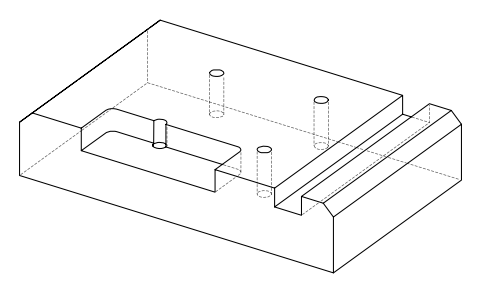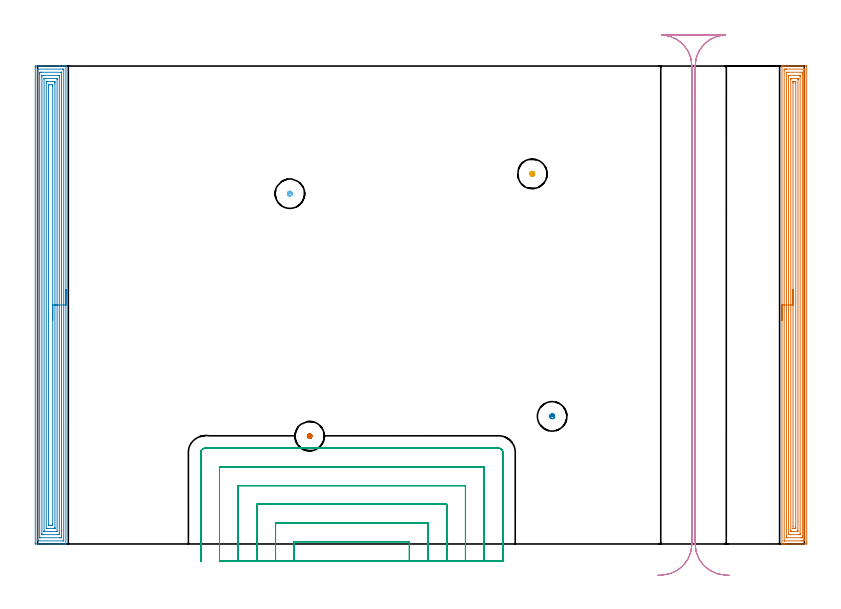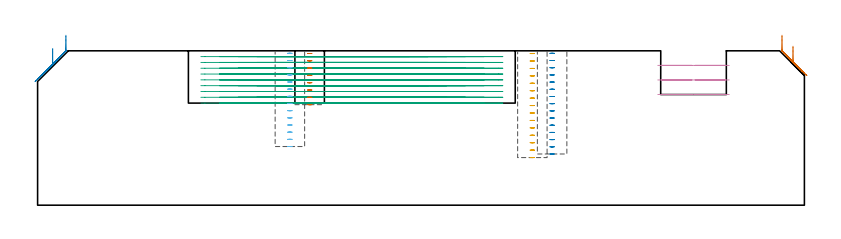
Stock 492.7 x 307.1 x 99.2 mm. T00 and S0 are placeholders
(PLAN: 8 operations, 3 tool changes, 88.9 min)
(1 AREA_MILL | FG_CHAMFER_SURFACE | UGT0205_001 | 15.02 min | 38819 mm3)
(2 AREA_MILL_1 | FG_CHAMFER_SURFACE_1 | UGT0205_001 | 17.58 min | 59591 mm3)
(3 MILL_OPEN_POCKET | POCKET_OPEN | NXT0201_012 | Follow Part, ap 4, ae 75% | 48.49 min | 488847 mm3)
(4 MILL_RECTANGULAR_SLOT | SLOT_RECTANGULAR | UGT0201_019 | Follow Part, ap 10, ae 75% | 4.86 min | 363321 mm3)
(5 MILL_BLIND_HOLE_FROM_SOLID_MATERIAL | STEP1POCKET | NXT0201_012 | Spiral | 0.84 min | 19366 mm3)
(6 MILL_BLIND_HOLE_FROM_SOLID_MATERIAL_1 | STEP1POCKET_1 | NXT0201_012 | Spiral | 0.78 min | 17124 mm3)
(7 MILL_BLIND_HOLE_FROM_SOLID_MATERIAL_2 | STEP1POCKET_2 | NXT0201_012 | Spiral | 0.45 min | 4960 mm3)
(8 MILL_BLIND_HOLE_FROM_SOLID_MATERIAL_3 | STEP1POCKET_3 | NXT0201_012 | Spiral | 0.84 min | 18435 mm3)
(TOOL UGT0205_001 | Chamfer Mill 20 x 3 x 45 deg. | D20 FL50 Z2)
(TOOL NXT0201_012 | ENDMILL 16mm [2P460-1600-NA 1630] | D16 FL38 Z6)
(TOOL UGT0201_019 | End mill 40 mm | D40 FL63 Z6)
(OP 1 AREA_MILL)
G17 G21 G94 G90
T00 M6
G54
G17 G0 G90 X478.304 Y143.549 S1061 M3
G43 Z109.2 H0
Z109.196
G94 G1 Y143.587 Z108.325 F250.
Y143.701 Z107.46
Y143.89 Z106.608
Y144.152 Z105.776
Y144.486 Z104.97
Y144.889 Z104.196
Y145.357 Z103.461
Y145.888 Z102.768
Y146.478 Z102.125
Y147.121 Z101.536
Y147.813 Z101.005
Y148.549 Z100.536
Y149.323 Z100.133
Y150.129 Z99.8
Y150.961 Z99.537
X478.303 Y151.813 Z99.348
Y152.677 Z99.235
Y153.549 Z99.197
X478.3 Y306.916 Z99.2
X478.303 Y307.093 Z99.188
X478.306 Y307.1 Z99.185
X478.674 Z98.826
X478.913 Z98.587
X479.637 Z97.858
X480.881 Z96.616
X482.282 Z95.213
X493.745 Z83.753
X494.006 Y307.098 Z83.491
X494.192 Y307.09 Z83.306
X494.199 Y306.902 Z83.299
X494.2 Y0.631 Z83.3
X494.196 Y0.195 Z83.302
X494.192 Y0.01 Z83.306
X494.004 Y0. Z83.493
X481.4 Z96.094
X479.999 Z97.497
X479.637 Z97.858
X478.65 Z98.849
X478.318 Y0.01 Z99.173
X478.31 Y0.077 Z99.184
X478.306 Y0.131 Z99.192
X478.307 Y0.18 Z99.193
X478.303 Y153.549 Z99.197
X479.718 Z97.782
X479.715 Y304.602 Z97.785
X479.716 Y304.681 Z97.784
X479.721 Y305.079 Z97.779
X480.112 Y305.094 Z97.388
X480.519 Y305.098 Z96.981
X480.987 Y305.1 Z96.513
X481.4 Z96.1
X492.682 Y305.099 Z84.818
X492.717 Y305.098 Z84.783
X492.752 Y305.095 Z84.748
X492.776 Y305.091 Z84.724
X492.779 Y305.064 Z84.721
X492.785 Y304.76 Z84.715
Y304.681
Y2.498
X492.784 Y2.419 Z84.716
X492.779 Y2.021 Z84.721
X492.388 Y2.006 Z85.112
X491.981 Y2.002 Z85.519
X491.513 Y2. Z85.987
X491.099 Z86.401
X479.821 Y2.001 Z97.679
X479.787 Y2.002 Z97.713
X479.751 Y2.006 Z97.749
X479.728 Y2.011 Z97.772
X479.727 Y2.039 Z97.773
X479.722 Y2.333 Z97.778
X479.718 Y153.549 Z97.782
X481.132 Z96.368
X481.129 Y302.273 Z96.371
X481.131 Y302.892 Z96.369
X481.133 Y303.03 Z96.367
X481.136 Y303.089 Z96.364
X481.2 Y303.095 Z96.3
X481.4 Y303.098 Z96.1
X482.077 Y303.1 Z95.423
X490.895 Z86.605
X491.099 Y303.097 Z86.401
X491.304 Y303.093 Z86.196
X491.358 Y303.09 Z86.142
X491.365 Y303.056 Z86.135
X491.368 Y302.984 Z86.132
X491.37 Y302.892 Z86.13
X491.371 Y302.616 Z86.129
Y301.998
Y4.827
X491.369 Y4.208 Z86.131
X491.367 Y4.07 Z86.133
X491.364 Y4.011 Z86.136
X491.3 Y4.005 Z86.2
X491.099 Y4.002 Z86.401
X490.423 Y4. Z87.077
X481.605 Z95.895
X481.4 Y4.003 Z96.1
X481.196 Y4.008 Z96.304
X481.143 Y4.01 Z96.357
X481.141 Y4.047 Z96.359
X481.137 Y4.118 Z96.363
X481.136 Y4.208 Z96.364
X481.135 Y4.477 Z96.365
X481.132 Y153.549 Z96.368
X482.546 Z94.954
X482.543 Y300.209 Z94.957
X482.545 Y300.837 Z94.955
X482.548 Y301.049 Z94.952
X482.549 Y301.08 Z94.951
X482.562 Y301.09 Z94.938
X482.615 Y301.094 Z94.885
X482.725 Y301.097 Z94.775
X483.164 Y301.1 Z94.336
X489.336 Z88.164
X489.775 Y301.098 Z87.725
X489.884 Y301.094 Z87.616
X489.937 Y301.09 Z87.563
X489.951 Y301.084 Z87.549
X489.952 Y301.066 Z87.548
X489.955 Y300.959 Z87.545
X489.957 Y300.474 Z87.543
Y300.209
Y6.891
X489.955 Y6.263 Z87.545
X489.952 Y6.051 Z87.548
X489.951 Y6.02 Z87.549
X489.938 Y6.01 Z87.562
X489.885 Y6.006 Z87.615
X489.775 Y6.003 Z87.725
X489.336 Y6. Z88.164
X483.164 Z94.336
X482.725 Y6.004 Z94.775
X482.616 Y6.007 Z94.884
X482.566 Y6.01 Z94.934
X482.556 Y6.04 Z94.944
X482.555 Y6.143 Z94.945
X482.55 Y6.619 Z94.95
X482.549 Y17.734 Z94.951
X482.546 Y153.549 Z94.954
X483.96 Z93.54
X483.958 Y298.6 Z93.542
X483.961 Y298.78 Z93.539
X483.969 Y299.09 Z93.531
X484.046 Y299.094 Z93.454
X484.258 Y299.099 Z93.242
X488.499 Z89.001
X488.523 Y299.095 Z88.977
X488.53 Y299.092 Z88.97
X488.536 Y299.05 Z88.964
X488.542 Y298.691 Z88.958
X488.543 Y298.511 Z88.957
Y298.421
X488.542 Y8.499 Z88.958
X488.539 Y8.319 Z88.961
X488.531 Y8.01 Z88.969
X488.454 Y8.006 Z89.046
X488.241 Y8.001 Z89.259
X484.046 Y8. Z93.454
X484.001 Y8.002 Z93.499
X483.978 Y8.006 Z93.522
X483.971 Y8.009 Z93.529
X483.968 Y8.097 Z93.532
X483.964 Y8.43 Z93.536
Y8.596
X483.96 Y153.549 Z93.54
X485.375 Z92.125
X485.372 Y296.181 Z92.128
X485.374 Y296.632 Z92.126
X485.377 Y297.07 Z92.123
X485.382 Y297.091 Z92.118
X485.406 Y297.093 Z92.094
X485.463 Y297.097 Z92.037
X485.579 Y297.099 Z91.921
X485.809 Y297.1 Z91.691
X486.23 Z91.27
X486.691 Y297.099 Z90.809
X487.114 Y297.097 Z90.386
X487.122 Y297.09 Z90.378
X487.125 Y297.086 Z90.375
X487.128 Y296.632 Z90.372
X487.129 Y296.188 Z90.371
X487.128 Y10.918 Z90.372
X487.126 Y10.468 Z90.374
X487.123 Y10.03 Z90.377
X487.118 Y10.009 Z90.382
X487.094 Y10.006 Z90.406
X487.037 Y10.003 Z90.463
X486.921 Y10.001 Z90.579
X486.691 Y10. Z90.809
X485.387 Y10.002 Z92.113
X485.382 Y10.006 Z92.118
X485.38 Y10.009 Z92.12
X485.378 Y11.362 Z92.122
X485.375 Y153.549 Z92.125
Y154.421 Z92.164
X485.374 Y155.286 Z92.277
Y156.137 Z92.466
Y156.969 Z92.729
Y157.775 Z93.062
Y158.549 Z93.465
Y159.285 Z93.934
Y159.977 Z94.465
Y160.62 Z95.055
Y161.21 Z95.698
Y161.741 Z96.39
Y162.209 Z97.126
Y162.612 Z97.899
Y162.946 Z98.705
Y163.208 Z99.537
Y163.397 Z100.389
Y163.511 Z101.254
Y163.549 Z102.126
G0 Z109.2
M5
M2
(OP 2 AREA_MILL_1)
G17 G21 G94 G90
T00 M6
G54
G17 G0 G90 X18.197 Y163.551 S1061 M3
G43 Z109.2 H0
Z109.197
G94 G1 Y163.513 Z108.326 F250.
Y163.399 Z107.461
Y163.21 Z106.609
Y162.948 Z105.777
Y162.614 Z104.971
Y162.211 Z104.197
Y161.742 Z103.461
Y161.211 Z102.769
Y160.622 Z102.126
Y159.979 Z101.537
Y159.286 Z101.006
Y158.551 Z100.537
Y157.777 Z100.134
Y156.971 Z99.8
Y156.139 Z99.538
Y155.287 Z99.349
Y154.422 Z99.235
Y153.551 Z99.197
X18.2 Y0.184 Z99.2
X18.197 Y0.01 Z99.188
X18.165 Y0.007 Z99.156
X17.762 Y0. Z98.761
X17.508 Z98.508
X16.779 Z97.774
X15.527 Z96.524
X14.117 Z95.113
X-1.229 Y0.001 Z79.769
X-1.492 Y0.01 Z79.506
X-1.499 Y0.273 Z79.499
Y0.294
X-1.5 Y306.112 Z79.5
X-1.499 Y306.469 Z79.501
X-1.495 Y307.001 Z79.503
X-1.492 Y307.092 Z79.506
X-0.967 Y307.1 Z80.031
X14.379 Z95.374
X16.779 Z97.774
X17.508 Z98.508
X17.762 Z98.761
X18.167 Z99.158
X18.186 Y307.09 Z99.177
X18.193 Y307.009 Z99.188
X18.196 Y306.965 Z99.194
X18.195 Y306.918 Z99.195
X18.197 Y153.551 Z99.197
X16.783 Z97.783
X16.786 Y2.419 Z97.786
X16.779 Y2.01 Z97.779
X16.307 Y2.001 Z97.307
X0.808 Y2. Z81.808
X0.335 Y2.001 Z81.335
X-0.079 Y2.01 Z80.921
X-0.086 Y2.419 Z80.914
Y2.426
Y304.681
X-0.079 Y305.09 Z80.921
X0.393 Y305.099 Z81.393
X15.892 Y305.1 Z96.892
X16.365 Y305.099 Z97.365
X16.779 Y305.09 Z97.779
X16.781 Y304.681 Z97.781
X16.783 Y153.551 Z97.783
X15.369 Z96.369
X15.371 Y5.102 Z96.371
X15.37 Y4.734 Z96.37
X15.367 Y4.208 Z96.367
X15.364 Y4.032 Z96.364
X15.202 Y4.009 Z96.202
X15.005 Y4.005 Z96.005
X14.323 Y4. Z95.323
X14.117 Z95.117
X1.695 Y4.001 Z82.695
X1.489 Y4.003 Z82.489
X1.352 Y4.008 Z82.352
X1.334 Y4.01 Z82.334
X1.332 Y4.016 Z82.332
X1.33 Y4.04 Z82.33
X1.329 Y4.085 Z82.329
X1.328 Y4.208 Z82.328
X1.329 Y301.998 Z82.329
X1.33 Y302.366 Z82.33
X1.333 Y302.892 Z82.333
X1.335 Y303.068 Z82.335
X1.498 Y303.091 Z82.498
X1.695 Y303.095 Z82.695
X2.377 Y303.1 Z83.377
X2.583 Z83.583
X15.005 Y303.099 Z96.005
X15.211 Y303.096 Z96.211
X15.348 Y303.09 Z96.348
X15.361 Y303.088 Z96.361
X15.363 Y303.081 Z96.363
X15.365 Y303.058 Z96.365
X15.366 Y303.014 Z96.366
Y302.892
X15.369 Y153.551 Z96.369
X13.955 Z94.955
X13.957 Y6.891 Z94.957
X13.953 Y6.162 Z94.953
X13.95 Y6.055 Z94.95
X13.942 Y6.01 Z94.942
X13.893 Y6.008 Z94.893
X13.672 Y6.004 Z94.672
X13.23 Y6. Z94.23
X3.47 Z84.47
X3.027 Y6.004 Z84.027
X2.808 Y6.008 Z83.808
X2.757 Y6.01 Z83.757
X2.75 Y6.043 Z83.75
X2.748 Y6.11 Z83.748
X2.743 Y6.729 Z83.743
Y300.209
X2.747 Y300.938 Z83.747
X2.75 Y301.045 Z83.75
X2.757 Y301.09 Z83.757
X2.807 Y301.092 Z83.807
X3.028 Y301.096 Z84.028
X3.47 Y301.1 Z84.47
X13.23 Z94.23
X13.673 Y301.096 Z94.673
X13.892 Y301.092 Z94.892
X13.941 Y301.09 Z94.941
X13.945 Y301.054 Z94.945
X13.948 Y300.988 Z94.948
X13.952 Y300.376 Z94.952
Y300.209
X13.955 Y153.551 Z94.955
X12.54 Y153.55 Z93.54
X12.543 Y8.276 Z93.543
X12.542 Y8.141 Z93.542
X12.539 Y8.034 Z93.539
X12.536 Y8.008 Z93.536
X12.531 Y8.005 Z93.531
X12.511 Y8.002 Z93.511
X12.343 Y8. Z93.343
X12.129 Z93.129
X4.357 Z85.357
X4.261 Y8.002 Z85.261
X4.202 Y8.005 Z85.202
X4.172 Y8.01 Z85.172
X4.164 Y8.024 Z85.164
X4.162 Y8.074 Z85.162
X4.158 Y8.477 Z85.158
X4.157 Y298.824 Z85.157
X4.158 Y298.959 Z85.158
X4.161 Y299.066 Z85.161
X4.164 Y299.092 Z85.164
X4.169 Y299.095 Z85.169
X4.189 Y299.098 Z85.189
X4.357 Y299.1 Z85.357
X4.571 Z85.571
X12.343 Y299.099 Z93.343
X12.439 Y299.098 Z93.439
X12.498 Y299.094 Z93.498
X12.525 Y299.091 Z93.525
X12.531 Y299.01 Z93.531
X12.536 Y298.618 Z93.536
X12.538 Y298.421 Z93.538
X12.54 Y153.55 Z93.54
X11.126 Z92.126
X11.128 Y10.468 Z92.128
X11.126 Y10.185 Z92.126
X11.124 Y10.045 Z92.124
X11.122 Y10.017 Z92.122
X11.097 Y10.01 Z92.097
X11.029 Y10.004 Z92.029
X10.568 Y10.001 Z91.568
X10.145 Y10. Z91.145
X6.596 Z87.596
X6.132 Z87.132
X5.707 Y10.002 Z86.707
X5.586 Y10.009 Z86.586
X5.578 Y10.011 Z86.578
X5.575 Y10.023 Z86.575
X5.573 Y10.061 Z86.573
X5.571 Y10.138 Z86.571
X5.572 Y296.632 Z86.572
X5.574 Y296.915 Z86.574
X5.576 Y297.055 Z86.576
X5.578 Y297.083 Z86.578
X5.602 Y297.09 Z86.602
X5.671 Y297.096 Z86.671
X6.132 Y297.099 Z87.132
X6.555 Y297.1 Z87.555
X10.104 Z91.104
X10.568 Y297.099 Z91.568
X10.995 Y297.096 Z91.995
X11.105 Y297.09 Z92.105
X11.117 Y296.974 Z92.117
X11.12 Y296.632 Z92.12
X11.123 Y296.073 Z92.123
X11.126 Y153.55 Z92.126
X9.712 Z90.712
X9.714 Y13.117 Z90.714
X9.711 Y12.256 Z90.711
X9.71 Y12.227 Z90.71
X9.681 Y12.01 Z90.681
X9.046 Y12.002 Z90.046
X7.906 Y12.001 Z88.906
X7.27 Y12.004 Z88.27
X7.019 Y12.01 Z88.019
X6.99 Y12.256 Z87.99
X6.988 Y12.288 Z87.988
X6.985 Y13.185 Z87.985
Y293.983
X6.988 Y294.844 Z87.988
X6.99 Y294.873 Z87.99
X7.019 Y295.09 Z88.019
X7.654 Y295.098 Z88.654
X8.794 Y295.099 Z89.794
X9.43 Y295.096 Z90.43
X9.681 Y295.09 Z90.681
X9.706 Y294.844 Z90.706
X9.708 Y294.817 Z90.708
X9.71 Y293.949 Z90.71
X9.712 Y153.55 Z90.712
Y152.679 Z90.75
Y151.814 Z90.864
Y150.962 Z91.053
Y150.13 Z91.315
Y149.324 Z91.649
Y148.55 Z92.052
Y147.815 Z92.521
Y147.123 Z93.052
Y146.479 Z93.641
Y145.89 Z94.284
Y145.359 Z94.976
Y144.89 Z95.712
Y144.487 Z96.486
Y144.154 Z97.292
Y143.891 Z98.124
Y143.703 Z98.976
Y143.589 Z99.841
Y143.551 Z100.712
G0 Z109.2
M5
M2
(OP 3 MILL_OPEN_POCKET)
G17 G21 G94 G90
T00 M6
G54
G17 G0 G90 X238.9 Y-11. S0 M3
G43 Z109.2 H1
Z95.467
G94 G1 Y-8. F250.
Y1.5 F500.
X164.9
Y-8.
Y-11. F250.
X250.9
Y-8.
Y13.5 F500.
X152.9
Y-8.
Y-11. F250.
X262.9
Y-8.
Y25.5 F500.
X140.9
Y-8.
Y-11. F250.
X274.9
Y-8.
Y37.5 F500.
X128.9
Y-8.
Y-11. F250.
X286.9
Y-8.
Y49.5 F500.
X116.9
Y-8.
Y-11. F250.
X298.9
Y-8.
Y58.9 F500.
G3 X296.3 Y61.5 R2.6
G1 X107.5
G3 X104.9 Y58.9 R2.6
G1 Y-8.
Y-11. F250.
G0 X238.9 Z91.733
G1 Y-8.
Y1.5 F500.
X164.9
Y-8.
Y-11. F250.
X250.9
Y-8.
Y13.5 F500.
X152.9
Y-8.
Y-11. F250.
X262.9
Y-8.
Y25.5 F500.
X140.9
Y-8.
Y-11. F250.
X274.9
Y-8.
Y37.5 F500.
X128.9
Y-8.
Y-11. F250.
X286.9
Y-8.
Y49.5 F500.
X116.9
Y-8.
Y-11. F250.
X298.9
Y-8.
Y58.9 F500.
G3 X296.3 Y61.5 R2.6
G1 X107.5
G3 X104.9 Y58.9 R2.6
G1 Y-8.
Y-11. F250.
G0 X238.9 Z88.
G1 Y-8.
Y1.5 F500.
X164.9
Y-8.
Y-11. F250.
X250.9
Y-8.
Y13.5 F500.
X152.9
Y-8.
Y-11. F250.
X262.9
Y-8.
Y25.5 F500.
X140.9
Y-8.
Y-11. F250.
X274.9
Y-8.
Y37.5 F500.
X128.9
Y-8.
Y-11. F250.
X286.9
Y-8.
Y49.5 F500.
X116.9
Y-8.
Y-11. F250.
X298.9
Y-8.
Y58.9 F500.
G3 X296.3 Y61.5 R2.6
G1 X107.5
G3 X104.9 Y58.9 R2.6
G1 Y-8.
Y-11. F250.
G0 X238.9 Z84.267
G1 Y-8.
Y1.5 F500.
X164.9
Y-8.
Y-11. F250.
X250.9
Y-8.
Y13.5 F500.
X152.9
Y-8.
Y-11. F250.
X262.9
Y-8.
Y25.5 F500.
X140.9
Y-8.
Y-11. F250.
X274.9
Y-8.
Y37.5 F500.
X128.9
Y-8.
Y-11. F250.
X286.9
Y-8.
Y49.5 F500.
X116.9
Y-8.
Y-11. F250.
X298.9
Y-8.
Y58.9 F500.
G3 X296.3 Y61.5 R2.6
G1 X107.5
G3 X104.9 Y58.9 R2.6
G1 Y-8.
Y-11. F250.
G0 X238.9 Z80.533
G1 Y-8.
Y1.5 F500.
X164.9
Y-8.
Y-11. F250.
X250.9
Y-8.
Y13.5 F500.
X152.9
Y-8.
Y-11. F250.
X262.9
Y-8.
Y25.5 F500.
X140.9
Y-8.
Y-11. F250.
X274.9
Y-8.
Y37.5 F500.
X128.9
Y-8.
Y-11. F250.
X286.9
Y-8.
Y49.5 F500.
X116.9
Y-8.
Y-11. F250.
X298.9
Y-8.
Y58.9 F500.
G3 X296.3 Y61.5 R2.6
G1 X107.5
G3 X104.9 Y58.9 R2.6
G1 Y-8.
Y-11. F250.
G0 X238.9 Z76.8
G1 Y-8.
Y1.5 F500.
X164.9
Y-8.
Y-11. F250.
X250.9
Y-8.
Y13.5 F500.
X152.9
Y-8.
Y-11. F250.
X262.9
Y-8.
Y25.5 F500.
X140.9
Y-8.
Y-11. F250.
X274.9
Y-8.
Y37.5 F500.
X128.9
Y-8.
Y-11. F250.
X286.9
Y-8.
Y49.5 F500.
X116.9
Y-8.
Y-11. F250.
X298.9
Y-8.
Y58.9 F500.
G3 X296.3 Y61.5 R2.6
G1 X107.5
G3 X104.9 Y58.9 R2.6
G1 Y-8.
Y-11. F250.
G0 X238.9 Z73.067
G1 Y-8.
Y1.5 F500.
X164.9
Y-8.
Y-11. F250.
X250.9
Y-8.
Y13.5 F500.
X152.9
Y-8.
Y-11. F250.
X262.9
Y-8.
Y25.5 F500.
X140.9
Y-8.
Y-11. F250.
X274.9
Y-8.
Y37.5 F500.
X128.9
Y-8.
Y-11. F250.
X286.9
Y-8.
Y49.5 F500.
X116.9
Y-8.
Y-11. F250.
X298.9
Y-8.
Y58.9 F500.
G3 X296.3 Y61.5 R2.6
G1 X107.5
G3 X104.9 Y58.9 R2.6
G1 Y-8.
Y-11. F250.
G0 X238.9 Z69.333
G1 Y-8.
Y1.5 F500.
X164.9
Y-8.
Y-11. F250.
X250.9
Y-8.
Y13.5 F500.
X152.9
Y-8.
Y-11. F250.
X262.9
Y-8.
Y25.5 F500.
X140.9
Y-8.
Y-11. F250.
X274.9
Y-8.
Y37.5 F500.
X128.9
Y-8.
Y-11. F250.
X286.9
Y-8.
Y49.5 F500.
X116.9
Y-8.
Y-11. F250.
X298.9
Y-8.
Y58.9 F500.
G3 X296.3 Y61.5 R2.6
G1 X107.5
G3 X104.9 Y58.9 R2.6
G1 Y-8.
Y-11. F250.
G0 X238.9 Z65.6
G1 Y-8.
Y1.5 F500.
X164.9
Y-8.
Y-11. F250.
X250.9
Y-8.
Y13.5 F500.
X152.9
Y-8.
Y-11. F250.
X262.9
Y-8.
Y25.5 F500.
X140.9
Y-8.
Y-11. F250.
X274.9
Y-8.
Y37.5 F500.
X128.9
Y-8.
Y-11. F250.
X286.9
Y-8.
Y49.5 F500.
X116.9
Y-8.
Y-11. F250.
X298.9
Y-8.
Y58.9 F500.
G3 X296.3 Y61.5 R2.6
G1 X107.5
G3 X104.9 Y58.9 R2.6
G1 Y-8.
Y-11. F250.
G0 Z109.2
M5
M2
(OP 4 MILL_RECTANGULAR_SLOT)
G17 G21 G94 G90
T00 M6
G54
G17 G0 G90 X444.4 Y-20.134 S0 M3
G43 Z109.2 H0
Z89.833
G94 G1 X441.405 Y-19.97 F250.
G2 X422.5 Y0. R20. F500.
G1 Y307.1
G2 X441.868 Y327.09 R20.
G1 X401.032
G2 X420.4 Y307.1 R20.
G1 Y0.
G2 X401.495 Y-19.97 R20.
G1 X398.5 Y-20.134 F250.
G0 X444.4 Z80.467
G1 X441.405 Y-19.97
G2 X422.5 Y0. R20. F500.
G1 Y307.1
G2 X441.868 Y327.09 R20.
G1 X401.032
G2 X420.4 Y307.1 R20.
G1 Y0.
G2 X401.495 Y-19.97 R20.
G1 X398.5 Y-20.134 F250.
G0 X444.4 Z71.1
G1 X441.405 Y-19.97
G2 X422.503 Y-0.32 R20. F500.
X422.5 Y0. R20. F421.
G1 Y279.68
Y289.68 F471.
Y307.1 F500.
G2 X441.868 Y327.09 R20.
G1 X401.032
G2 X420.4 Y307.1 R20.
G1 Y0.
G2 X401.495 Y-19.97 R20.
G1 X398.5 Y-20.134 F250.
G0 Z109.2
M5
M2
(OP 5 MILL_BLIND_HOLE_FROM_SOLID_MATERIAL)
G17 G21 G94 G90
T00 M6
G54
G17 G0 G90 X317.9 Y237.8 S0 M3
G43 Z109.2 H1
Z97.427
G94 G3 X318.625 Y238.525 R0.725 F250.
X317.9 Y239.25 R0.725
X316.45 Y237.8 R1.45
X317.9 Y239.25 R-1.45
X317.175 Y238.525 R0.725
X317.9 Y237.8 R0.725
G0 Z92.653
G3 X318.625 Y238.525 R0.725
X317.9 Y239.25 R0.725
X316.45 Y237.8 R1.45
X317.9 Y239.25 R-1.45
X317.175 Y238.525 R0.725
X317.9 Y237.8 R0.725
G0 Z87.88
G3 X318.625 Y238.525 R0.725
X317.9 Y239.25 R0.725
X316.45 Y237.8 R1.45
X317.9 Y239.25 R-1.45
X317.175 Y238.525 R0.725
X317.9 Y237.8 R0.725
G0 Z83.107
G3 X318.625 Y238.525 R0.725
X317.9 Y239.25 R0.725
X316.45 Y237.8 R1.45
X317.9 Y239.25 R-1.45
X317.175 Y238.525 R0.725
X317.9 Y237.8 R0.725
G0 Z78.333
G3 X318.625 Y238.525 R0.725
X317.9 Y239.25 R0.725
X316.45 Y237.8 R1.45
X317.9 Y239.25 R-1.45
X317.175 Y238.525 R0.725
X317.9 Y237.8 R0.725
G0 Z73.56
G3 X318.625 Y238.525 R0.725
X317.9 Y239.25 R0.725
X316.45 Y237.8 R1.45
X317.9 Y239.25 R-1.45
X317.175 Y238.525 R0.725
X317.9 Y237.8 R0.725
G0 Z68.787
G3 X318.625 Y238.525 R0.725
X317.9 Y239.25 R0.725
X316.45 Y237.8 R1.45
X317.9 Y239.25 R-1.45
X317.175 Y238.525 R0.725
X317.9 Y237.8 R0.725
G0 Z64.013
G3 X318.625 Y238.525 R0.725
X317.9 Y239.25 R0.725
X316.45 Y237.8 R1.45
X317.9 Y239.25 R-1.45
X317.175 Y238.525 R0.725
X317.9 Y237.8 R0.725
G0 Z59.24
G3 X318.625 Y238.525 R0.725
X317.9 Y239.25 R0.725
X316.45 Y237.8 R1.45
X317.9 Y239.25 R-1.45
X317.175 Y238.525 R0.725
X317.9 Y237.8 R0.725
G0 Z54.467
G3 X318.625 Y238.525 R0.725
X317.9 Y239.25 R0.725
X316.45 Y237.8 R1.45
X317.9 Y239.25 R-1.45
X317.175 Y238.525 R0.725
X317.9 Y237.8 R0.725
G0 Z49.693
G3 X318.625 Y238.525 R0.725
X317.9 Y239.25 R0.725
X316.45 Y237.8 R1.45
X317.9 Y239.25 R-1.45
X317.175 Y238.525 R0.725
X317.9 Y237.8 R0.725
G0 Z44.92
G3 X318.625 Y238.525 R0.725
X317.9 Y239.25 R0.725
X316.45 Y237.8 R1.45
X317.9 Y239.25 R-1.45
X317.175 Y238.525 R0.725
X317.9 Y237.8 R0.725
G0 Z40.147
G3 X318.625 Y238.525 R0.725
X317.9 Y239.25 R0.725
X316.45 Y237.8 R1.45
X317.9 Y239.25 R-1.45
X317.175 Y238.525 R0.725
X317.9 Y237.8 R0.725
G0 Z35.373
G3 X318.625 Y238.525 R0.725
X317.9 Y239.25 R0.725
X316.45 Y237.8 R1.45
X317.9 Y239.25 R-1.45
X317.175 Y238.525 R0.725
X317.9 Y237.8 R0.725
G0 Z30.6
G3 X318.625 Y238.525 R0.725
X317.9 Y239.25 R0.725
X316.45 Y237.8 R1.45
X317.9 Y239.25 R-1.45
X317.175 Y238.525 R0.725
X317.9 Y237.8 R0.725
G0 Z109.2
M5
M2
(OP 6 MILL_BLIND_HOLE_FROM_SOLID_MATERIAL_1)
G17 G21 G94 G90
T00 M6
G54
G17 G0 G90 X162.1 Y225.1 S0 M3
G43 Z109.2 H1
Z97.593
G94 G3 X162.825 Y225.825 R0.725 F250.
X162.1 Y226.55 R0.725
X160.65 Y225.1 R1.45
X162.1 Y226.55 R-1.45
X161.375 Y225.825 R0.725
X162.1 Y225.1 R0.725
G0 Z92.986
G3 X162.825 Y225.825 R0.725
X162.1 Y226.55 R0.725
X160.65 Y225.1 R1.45
X162.1 Y226.55 R-1.45
X161.375 Y225.825 R0.725
X162.1 Y225.1 R0.725
G0 Z88.379
G3 X162.825 Y225.825 R0.725
X162.1 Y226.55 R0.725
X160.65 Y225.1 R1.45
X162.1 Y226.55 R-1.45
X161.375 Y225.825 R0.725
X162.1 Y225.1 R0.725
G0 Z83.771
G3 X162.825 Y225.825 R0.725
X162.1 Y226.55 R0.725
X160.65 Y225.1 R1.45
X162.1 Y226.55 R-1.45
X161.375 Y225.825 R0.725
X162.1 Y225.1 R0.725
G0 Z79.164
G3 X162.825 Y225.825 R0.725
X162.1 Y226.55 R0.725
X160.65 Y225.1 R1.45
X162.1 Y226.55 R-1.45
X161.375 Y225.825 R0.725
X162.1 Y225.1 R0.725
G0 Z74.557
G3 X162.825 Y225.825 R0.725
X162.1 Y226.55 R0.725
X160.65 Y225.1 R1.45
X162.1 Y226.55 R-1.45
X161.375 Y225.825 R0.725
X162.1 Y225.1 R0.725
G0 Z69.95
G3 X162.825 Y225.825 R0.725
X162.1 Y226.55 R0.725
X160.65 Y225.1 R1.45
X162.1 Y226.55 R-1.45
X161.375 Y225.825 R0.725
X162.1 Y225.1 R0.725
G0 Z65.343
G3 X162.825 Y225.825 R0.725
X162.1 Y226.55 R0.725
X160.65 Y225.1 R1.45
X162.1 Y226.55 R-1.45
X161.375 Y225.825 R0.725
X162.1 Y225.1 R0.725
G0 Z60.736
G3 X162.825 Y225.825 R0.725
X162.1 Y226.55 R0.725
X160.65 Y225.1 R1.45
X162.1 Y226.55 R-1.45
X161.375 Y225.825 R0.725
X162.1 Y225.1 R0.725
G0 Z56.129
G3 X162.825 Y225.825 R0.725
X162.1 Y226.55 R0.725
X160.65 Y225.1 R1.45
X162.1 Y226.55 R-1.45
X161.375 Y225.825 R0.725
X162.1 Y225.1 R0.725
G0 Z51.521
G3 X162.825 Y225.825 R0.725
X162.1 Y226.55 R0.725
X160.65 Y225.1 R1.45
X162.1 Y226.55 R-1.45
X161.375 Y225.825 R0.725
X162.1 Y225.1 R0.725
G0 Z46.914
G3 X162.825 Y225.825 R0.725
X162.1 Y226.55 R0.725
X160.65 Y225.1 R1.45
X162.1 Y226.55 R-1.45
X161.375 Y225.825 R0.725
X162.1 Y225.1 R0.725
G0 Z42.307
G3 X162.825 Y225.825 R0.725
X162.1 Y226.55 R0.725
X160.65 Y225.1 R1.45
X162.1 Y226.55 R-1.45
X161.375 Y225.825 R0.725
X162.1 Y225.1 R0.725
G0 Z37.7
G3 X162.825 Y225.825 R0.725
X162.1 Y226.55 R0.725
X160.65 Y225.1 R1.45
X162.1 Y226.55 R-1.45
X161.375 Y225.825 R0.725
X162.1 Y225.1 R0.725
G0 Z109.2
M5
M2
(OP 7 MILL_BLIND_HOLE_FROM_SOLID_MATERIAL_2)
G17 G21 G94 G90
T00 M6
G54
G17 G0 G90 X174.8 Y69.3 S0 M3
G43 Z109.2 H1
Z97.5
G94 G3 X175.525 Y70.025 R0.725 F250.
X174.8 Y70.75 R0.725
X173.35 Y69.3 R1.45
X174.8 Y70.75 R-1.45
X174.075 Y70.025 R0.725
X174.8 Y69.3 R0.725
G0 Z92.8
G3 X175.525 Y70.025 R0.725
X174.8 Y70.75 R0.725
X173.35 Y69.3 R1.45
X174.8 Y70.75 R-1.45
X174.075 Y70.025 R0.725
X174.8 Y69.3 R0.725
G0 Z88.1
G3 X175.525 Y70.025 R0.725
X174.8 Y70.75 R0.725
X173.35 Y69.3 R1.45
X174.8 Y70.75 R-1.45
X174.075 Y70.025 R0.725
X174.8 Y69.3 R0.725
G0 Z83.4
G3 X175.525 Y70.025 R0.725
X174.8 Y70.75 R0.725
X173.35 Y69.3 R1.45
X174.8 Y70.75 R-1.45
X174.075 Y70.025 R0.725
X174.8 Y69.3 R0.725
G0 Z78.7
G3 X175.525 Y70.025 R0.725
X174.8 Y70.75 R0.725
X173.35 Y69.3 R1.45
X174.8 Y70.75 R-1.45
X174.075 Y70.025 R0.725
X174.8 Y69.3 R0.725
G0 Z74.
G3 X175.525 Y70.025 R0.725
X174.8 Y70.75 R0.725
X173.35 Y69.3 R1.45
X174.8 Y70.75 R-1.45
X174.075 Y70.025 R0.725
X174.8 Y69.3 R0.725
G0 Z69.3
G3 X175.525 Y70.025 R0.725
X174.8 Y70.75 R0.725
X173.35 Y69.3 R1.45
X174.8 Y70.75 R-1.45
X174.075 Y70.025 R0.725
X174.8 Y69.3 R0.725
G0 Z64.6
G3 X175.525 Y70.025 R0.725
X174.8 Y70.75 R0.725
X173.35 Y69.3 R1.45
X174.8 Y70.75 R-1.45
X174.075 Y70.025 R0.725
X174.8 Y69.3 R0.725
G0 Z109.2
M5
M2
(OP 8 MILL_BLIND_HOLE_FROM_SOLID_MATERIAL_3)
G17 G21 G94 G90
T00 M6
G54
G17 G0 G90 X330.6 Y82. S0 M3
G43 Z109.2 H1
Z97.58
G94 G3 X331.325 Y82.725 R0.725 F250.
X330.6 Y83.45 R0.725
X329.15 Y82. R1.45
X330.6 Y83.45 R-1.45
X329.875 Y82.725 R0.725
X330.6 Y82. R0.725
G0 Z92.96
G3 X331.325 Y82.725 R0.725
X330.6 Y83.45 R0.725
X329.15 Y82. R1.45
X330.6 Y83.45 R-1.45
X329.875 Y82.725 R0.725
X330.6 Y82. R0.725
G0 Z88.34
G3 X331.325 Y82.725 R0.725
X330.6 Y83.45 R0.725
X329.15 Y82. R1.45
X330.6 Y83.45 R-1.45
X329.875 Y82.725 R0.725
X330.6 Y82. R0.725
G0 Z83.72
G3 X331.325 Y82.725 R0.725
X330.6 Y83.45 R0.725
X329.15 Y82. R1.45
X330.6 Y83.45 R-1.45
X329.875 Y82.725 R0.725
X330.6 Y82. R0.725
G0 Z79.1
G3 X331.325 Y82.725 R0.725
X330.6 Y83.45 R0.725
X329.15 Y82. R1.45
X330.6 Y83.45 R-1.45
X329.875 Y82.725 R0.725
X330.6 Y82. R0.725
G0 Z74.48
G3 X331.325 Y82.725 R0.725
X330.6 Y83.45 R0.725
X329.15 Y82. R1.45
X330.6 Y83.45 R-1.45
X329.875 Y82.725 R0.725
X330.6 Y82. R0.725
G0 Z69.86
G3 X331.325 Y82.725 R0.725
X330.6 Y83.45 R0.725
X329.15 Y82. R1.45
X330.6 Y83.45 R-1.45
X329.875 Y82.725 R0.725
X330.6 Y82. R0.725
G0 Z65.24
G3 X331.325 Y82.725 R0.725
X330.6 Y83.45 R0.725
X329.15 Y82. R1.45
X330.6 Y83.45 R-1.45
X329.875 Y82.725 R0.725
X330.6 Y82. R0.725
G0 Z60.62
G3 X331.325 Y82.725 R0.725
X330.6 Y83.45 R0.725
X329.15 Y82. R1.45
X330.6 Y83.45 R-1.45
X329.875 Y82.725 R0.725
X330.6 Y82. R0.725
G0 Z56.
G3 X331.325 Y82.725 R0.725
X330.6 Y83.45 R0.725
X329.15 Y82. R1.45
X330.6 Y83.45 R-1.45
X329.875 Y82.725 R0.725
X330.6 Y82. R0.725
G0 Z51.38
G3 X331.325 Y82.725 R0.725
X330.6 Y83.45 R0.725
X329.15 Y82. R1.45
X330.6 Y83.45 R-1.45
X329.875 Y82.725 R0.725
X330.6 Y82. R0.725
G0 Z46.76
G3 X331.325 Y82.725 R0.725
X330.6 Y83.45 R0.725
X329.15 Y82. R1.45
X330.6 Y83.45 R-1.45
X329.875 Y82.725 R0.725
X330.6 Y82. R0.725
G0 Z42.14
G3 X331.325 Y82.725 R0.725
X330.6 Y83.45 R0.725
X329.15 Y82. R1.45
X330.6 Y83.45 R-1.45
X329.875 Y82.725 R0.725
X330.6 Y82. R0.725
G0 Z37.52
G3 X331.325 Y82.725 R0.725
X330.6 Y83.45 R0.725
X329.15 Y82. R1.45
X330.6 Y83.45 R-1.45
X329.875 Y82.725 R0.725
X330.6 Y82. R0.725
G0 Z32.9
G3 X331.325 Y82.725 R0.725
X330.6 Y83.45 R0.725
X329.15 Y82. R1.45
X330.6 Y83.45 R-1.45
X329.875 Y82.725 R0.725
X330.6 Y82. R0.725
G0 Z109.2
M5
M2
